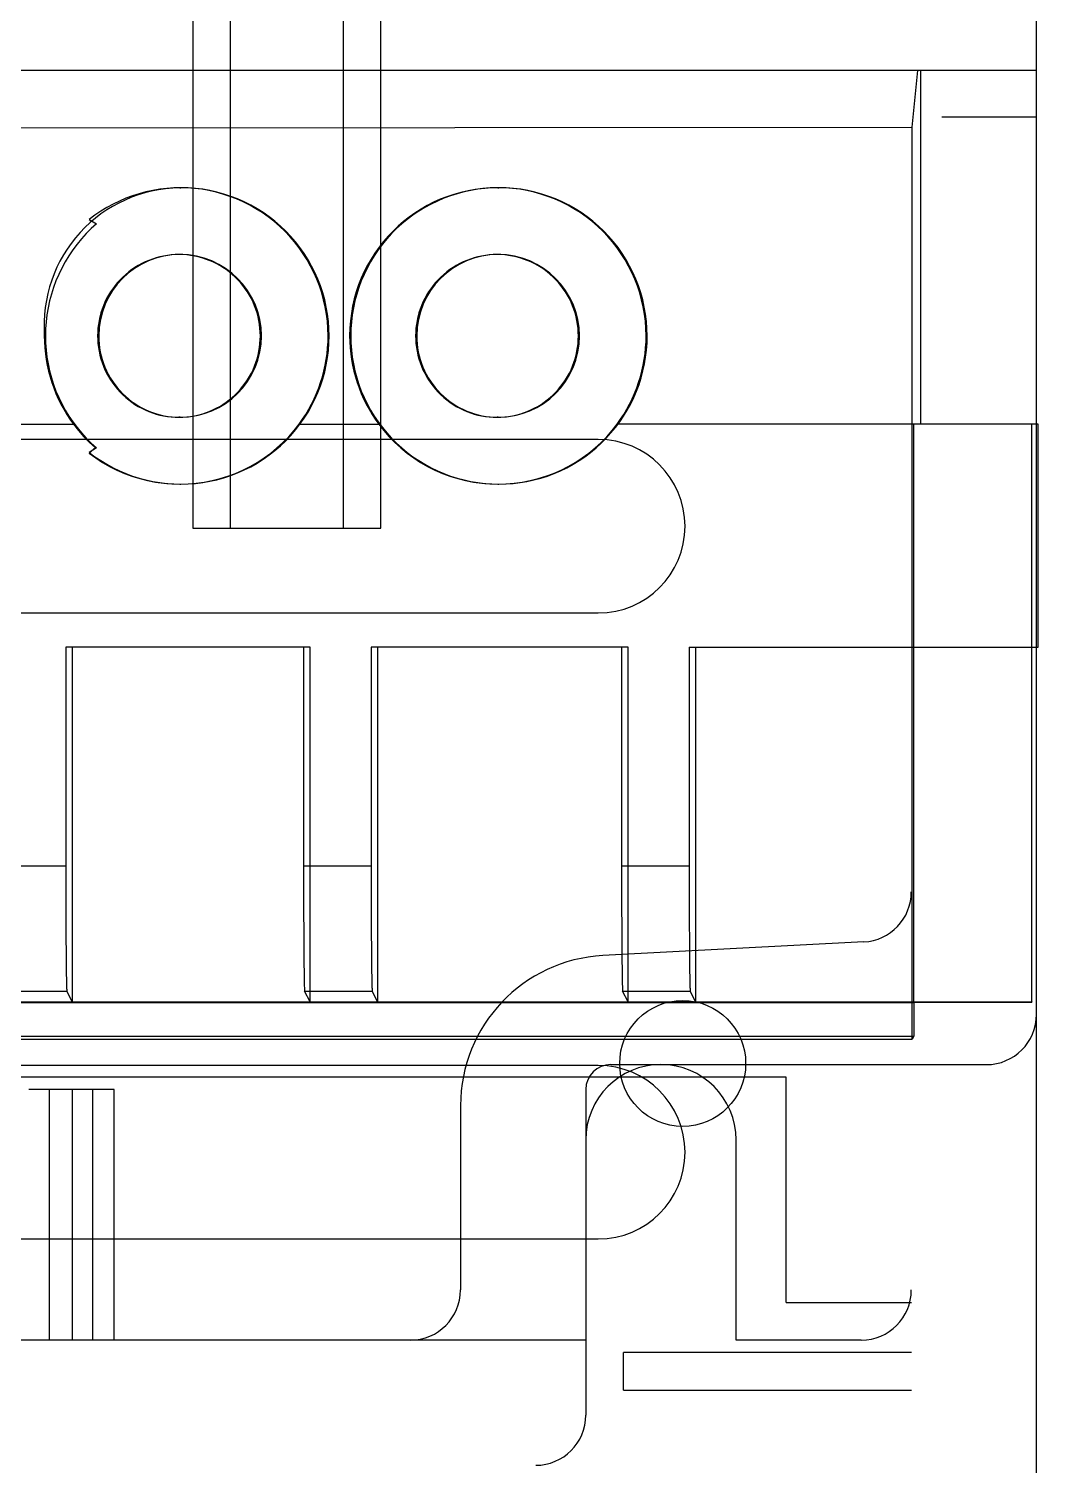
# Model space of a CAD drawing. Extents: x 0 to 171, y 0 to 414.
# Drawn here: x 122 to 162.1, y 51.1 to 108.2 of the extents above; entities that cross this region are included whole.
import ezdxf

# ---------------------------------------------------------------- set-up
doc = ezdxf.new("R2010")
doc.units = 0
doc.layers.add('--8N-THT. FIXING HOLE', color=4, linetype='CONTINUOUS')
doc.layers.add('-15N-THT. THIẾT BỊ ĐÓNG MỞ', color=40, linetype='CONTINUOUS')

# ---------------------------------------------------------------- blocks, each defined once
blk = doc.blocks.new('06 - N - SC VSD ATV630U75~D11N4')
at = {"layer": '--8N-THT. FIXING HOLE'}
blk.add_circle((62.5, -139.865), 2.5, dxfattribs=at)
at = {"layer": '-15N-THT. THIẾT BỊ ĐÓNG MỞ'}
for p, q in [((76.549, -202.049), (76.549, 171.658)), ((43.057, -61.939), (43.057, -118.609)), ((44.549, -118.609), (44.549, -61.939)), ((49.023, -61.939), (49.023, -118.609)), ((50.514, -118.609), (50.514, -61.939)), ((76.549, -100.44), (-76.549, -100.44)), ((71.617, -102.684), (71.841, -100.44)), ((71.942, -100.44), (71.942, -114.481)), ((72.572, -100.44), (72.572, -100.44)), ((76.549, -100.44), (76.549, -100.44)), ((72.789, -102.282), (72.789, -102.282)), ((72.789, -102.282), (76.549, -102.282)), ((76.549, -102.282), (76.549, -102.282)), ((-71.842, -102.795), (71.617, -102.684)), ((71.617, -138.894), (71.617, -102.684)), ((40.392, -105.515), (40.135, -105.625)), ((40.655, -105.417), (40.392, -105.515)), ((40.921, -105.331), (40.655, -105.417)), ((41.192, -105.259), (40.921, -105.331)), ((41.466, -105.199), (41.192, -105.259)), ((41.742, -105.153), (41.466, -105.199)), ((42.02, -105.12), (41.742, -105.153)), ((42.299, -105.1), (42.02, -105.12)), ((42.579, -105.093), (42.299, -105.1)), ((42.538, -105.093), (42.579, -105.093)), ((42.868, -105.1), (42.579, -105.093)), ((43.156, -105.121), (42.868, -105.1)), ((43.443, -105.157), (43.156, -105.121)), ((43.728, -105.206), (43.443, -105.157)), ((44.009, -105.269), (43.728, -105.206)), ((44.288, -105.346), (44.009, -105.269)), ((44.562, -105.437), (44.288, -105.346)), ((44.832, -105.541), (44.562, -105.437)), ((53.018, -105.515), (52.76, -105.625)), ((53.28, -105.417), (53.018, -105.515)), ((53.547, -105.331), (53.28, -105.417)), ((53.818, -105.259), (53.547, -105.331)), ((54.091, -105.199), (53.818, -105.259)), ((54.367, -105.153), (54.091, -105.199)), ((54.646, -105.12), (54.367, -105.153)), ((54.925, -105.1), (54.646, -105.12)), ((55.205, -105.093), (54.925, -105.1)), ((55.163, -105.093), (55.205, -105.093)), ((55.494, -105.1), (55.205, -105.093)), ((55.782, -105.121), (55.494, -105.1)), ((56.069, -105.157), (55.782, -105.121)), ((56.353, -105.206), (56.069, -105.157)), ((56.635, -105.269), (56.353, -105.206)), ((56.913, -105.346), (56.635, -105.269)), ((57.188, -105.437), (56.913, -105.346)), ((57.457, -105.541), (57.188, -105.437)), ((39.398, -106.027), (39.166, -106.184)), ((39.637, -105.882), (39.398, -106.027)), ((39.883, -105.747), (39.637, -105.882)), ((40.135, -105.625), (39.883, -105.747)), ((45.096, -105.658), (44.832, -105.541)), ((45.354, -105.788), (45.096, -105.658)), ((45.605, -105.93), (45.354, -105.788)), ((45.849, -106.085), (45.605, -105.93)), ((46.085, -106.251), (45.849, -106.085)), ((52.023, -106.027), (51.791, -106.184)), ((52.262, -105.882), (52.023, -106.027)), ((52.508, -105.747), (52.262, -105.882)), ((52.76, -105.625), (52.508, -105.747)), ((57.721, -105.658), (57.457, -105.541)), ((57.979, -105.788), (57.721, -105.658)), ((58.231, -105.93), (57.979, -105.788)), ((58.475, -106.085), (58.231, -105.93)), ((58.711, -106.251), (58.475, -106.085)), ((39.166, -106.184), (38.941, -106.352)), ((38.941, -106.352), (39.228, -106.531)), ((39.228, -106.531), (39.021, -106.719)), ((46.313, -106.429), (46.085, -106.251)), ((46.532, -106.618), (46.313, -106.429)), ((46.741, -106.817), (46.532, -106.618)), ((51.351, -106.531), (51.144, -106.719)), ((51.567, -106.352), (51.351, -106.531)), ((51.791, -106.184), (51.567, -106.352)), ((58.939, -106.429), (58.711, -106.251)), ((59.157, -106.618), (58.939, -106.429)), ((59.367, -106.817), (59.157, -106.618)), ((38.635, -107.124), (38.456, -107.34)), ((38.823, -106.917), (38.635, -107.124)), ((39.021, -106.719), (38.823, -106.917)), ((46.94, -107.026), (46.741, -106.817)), ((47.129, -107.245), (46.94, -107.026)), ((50.757, -107.124), (50.579, -107.34)), ((50.946, -106.917), (50.757, -107.124)), ((51.144, -106.719), (50.946, -106.917)), ((59.566, -107.026), (59.367, -106.817)), ((59.754, -107.245), (59.566, -107.026)), ((38.131, -107.797), (37.986, -108.036)), ((38.288, -107.565), (38.131, -107.797)), ((38.456, -107.34), (38.288, -107.565)), ((42.043, -107.78), (41.892, -107.806)), ((42.196, -107.762), (42.043, -107.78)), ((42.349, -107.751), (42.196, -107.762)), ((42.503, -107.748), (42.349, -107.751)), ((42.657, -107.751), (42.503, -107.748)), ((42.546, -107.748), (42.503, -107.748)), ((42.81, -107.762), (42.657, -107.751)), ((42.963, -107.78), (42.81, -107.762)), ((43.115, -107.806), (42.963, -107.78)), ((47.307, -107.473), (47.129, -107.245)), ((47.473, -107.709), (47.307, -107.473)), ((47.627, -107.953), (47.473, -107.709)), ((50.254, -107.797), (50.108, -108.036)), ((50.411, -107.565), (50.254, -107.797)), ((50.579, -107.34), (50.411, -107.565)), ((54.669, -107.78), (54.517, -107.806)), ((54.822, -107.762), (54.669, -107.78)), ((54.975, -107.751), (54.822, -107.762)), ((55.129, -107.748), (54.975, -107.751)), ((55.282, -107.751), (55.129, -107.748)), ((55.172, -107.748), (55.129, -107.748)), ((55.436, -107.762), (55.282, -107.751)), ((55.588, -107.78), (55.436, -107.762)), ((55.74, -107.806), (55.588, -107.78)), ((59.932, -107.473), (59.754, -107.245)), ((60.099, -107.709), (59.932, -107.473)), ((60.253, -107.953), (60.099, -107.709)), ((37.851, -108.282), (37.729, -108.534)), ((37.986, -108.036), (37.851, -108.282)), ((40.629, -108.347), (40.506, -108.439)), ((40.756, -108.261), (40.629, -108.347)), ((40.888, -108.18), (40.756, -108.261)), ((41.023, -108.107), (40.888, -108.18)), ((41.161, -108.04), (41.023, -108.107)), ((41.302, -107.979), (41.161, -108.04)), ((41.446, -107.925), (41.302, -107.979)), ((41.593, -107.878), (41.446, -107.925)), ((41.741, -107.839), (41.593, -107.878)), ((41.892, -107.806), (41.741, -107.839)), ((43.265, -107.839), (43.115, -107.806)), ((43.413, -107.878), (43.265, -107.839)), ((43.56, -107.925), (43.413, -107.878)), ((43.704, -107.979), (43.56, -107.925)), ((43.845, -108.04), (43.704, -107.979)), ((43.984, -108.107), (43.845, -108.04)), ((44.119, -108.18), (43.984, -108.107)), ((44.25, -108.261), (44.119, -108.18)), ((44.377, -108.347), (44.25, -108.261)), ((44.5, -108.439), (44.377, -108.347)), ((47.77, -108.204), (47.627, -107.953)), ((47.9, -108.462), (47.77, -108.204)), ((49.974, -108.282), (49.852, -108.534)), ((50.108, -108.036), (49.974, -108.282)), ((53.255, -108.347), (53.131, -108.439)), ((53.382, -108.261), (53.255, -108.347)), ((53.513, -108.18), (53.382, -108.261)), ((53.648, -108.107), (53.513, -108.18)), ((53.786, -108.04), (53.648, -108.107)), ((53.928, -107.979), (53.786, -108.04)), ((54.072, -107.925), (53.928, -107.979)), ((54.218, -107.878), (54.072, -107.925)), ((54.367, -107.839), (54.218, -107.878)), ((54.517, -107.806), (54.367, -107.839)), ((55.89, -107.839), (55.74, -107.806)), ((56.039, -107.878), (55.89, -107.839)), ((56.185, -107.925), (56.039, -107.878)), ((56.33, -107.979), (56.185, -107.925)), ((56.471, -108.04), (56.33, -107.979)), ((56.609, -108.107), (56.471, -108.04)), ((56.744, -108.18), (56.609, -108.107)), ((56.875, -108.261), (56.744, -108.18)), ((57.003, -108.347), (56.875, -108.261)), ((57.126, -108.439), (57.003, -108.347)), ((60.395, -108.204), (60.253, -107.953)), ((60.525, -108.462), (60.395, -108.204)), ((37.619, -108.791), (37.521, -109.054)), ((37.729, -108.534), (37.619, -108.791)), ((40.061, -108.863), (39.963, -108.981)), ((40.165, -108.749), (40.061, -108.863)), ((40.273, -108.64), (40.165, -108.749)), ((40.387, -108.537), (40.273, -108.64)), ((40.506, -108.439), (40.387, -108.537)), ((44.619, -108.537), (44.5, -108.439)), ((44.733, -108.64), (44.619, -108.537)), ((44.841, -108.749), (44.733, -108.64)), ((44.945, -108.863), (44.841, -108.749)), ((45.043, -108.981), (44.945, -108.863)), ((48.017, -108.726), (47.9, -108.462)), ((48.121, -108.996), (48.017, -108.726)), ((49.741, -108.791), (49.643, -109.054)), ((49.852, -108.534), (49.741, -108.791)), ((52.687, -108.863), (52.589, -108.981)), ((52.79, -108.749), (52.687, -108.863)), ((52.899, -108.64), (52.79, -108.749)), ((53.013, -108.537), (52.899, -108.64)), ((53.131, -108.439), (53.013, -108.537)), ((57.245, -108.537), (57.126, -108.439)), ((57.358, -108.64), (57.245, -108.537)), ((57.467, -108.749), (57.358, -108.64)), ((57.57, -108.863), (57.467, -108.749)), ((57.668, -108.981), (57.57, -108.863)), ((60.642, -108.726), (60.525, -108.462)), ((60.746, -108.996), (60.642, -108.726)), ((37.436, -109.321), (37.363, -109.591)), ((37.521, -109.054), (37.436, -109.321)), ((39.631, -109.498), (39.564, -109.637)), ((39.705, -109.363), (39.631, -109.498)), ((39.785, -109.232), (39.705, -109.363)), ((39.871, -109.105), (39.785, -109.232)), ((39.963, -108.981), (39.871, -109.105)), ((45.135, -109.105), (45.043, -108.981)), ((45.221, -109.232), (45.135, -109.105)), ((45.301, -109.363), (45.221, -109.232)), ((45.375, -109.498), (45.301, -109.363)), ((45.442, -109.637), (45.375, -109.498)), ((48.211, -109.27), (48.121, -108.996)), ((48.288, -109.549), (48.211, -109.27)), ((49.558, -109.321), (49.486, -109.591)), ((49.643, -109.054), (49.558, -109.321)), ((52.257, -109.498), (52.19, -109.637)), ((52.331, -109.363), (52.257, -109.498)), ((52.411, -109.232), (52.331, -109.363)), ((52.497, -109.105), (52.411, -109.232)), ((52.589, -108.981), (52.497, -109.105)), ((57.761, -109.105), (57.668, -108.981)), ((57.847, -109.232), (57.761, -109.105)), ((57.927, -109.363), (57.847, -109.232)), ((58, -109.498), (57.927, -109.363)), ((58.068, -109.637), (58, -109.498)), ((60.837, -109.27), (60.746, -108.996)), ((60.914, -109.549), (60.837, -109.27)), ((37.304, -109.865), (37.257, -110.141)), ((37.363, -109.591), (37.304, -109.865)), ((39.403, -110.068), (39.363, -110.217)), ((39.45, -109.922), (39.403, -110.068)), ((39.504, -109.778), (39.45, -109.922)), ((39.564, -109.637), (39.504, -109.778)), ((45.503, -109.778), (45.442, -109.637)), ((45.556, -109.922), (45.503, -109.778)), ((45.603, -110.068), (45.556, -109.922)), ((45.643, -110.217), (45.603, -110.068)), ((48.352, -109.831), (48.288, -109.549)), ((48.401, -110.115), (48.352, -109.831)), ((49.426, -109.865), (49.38, -110.141)), ((49.486, -109.591), (49.426, -109.865)), ((52.029, -110.068), (51.989, -110.217)), ((52.075, -109.922), (52.029, -110.068)), ((52.129, -109.778), (52.075, -109.922)), ((52.19, -109.637), (52.129, -109.778)), ((58.128, -109.778), (58.068, -109.637)), ((58.182, -109.922), (58.128, -109.778)), ((58.229, -110.068), (58.182, -109.922)), ((58.269, -110.217), (58.229, -110.068)), ((60.977, -109.831), (60.914, -109.549)), ((61.027, -110.115), (60.977, -109.831)), ((37.224, -110.419), (37.204, -110.699)), ((37.257, -110.141), (37.224, -110.419)), ((39.305, -110.519), (39.287, -110.672)), ((39.33, -110.367), (39.305, -110.519)), ((39.363, -110.217), (39.33, -110.367)), ((45.676, -110.367), (45.643, -110.217)), ((45.701, -110.519), (45.676, -110.367)), ((45.719, -110.672), (45.701, -110.519)), ((48.436, -110.402), (48.401, -110.115)), ((48.458, -110.69), (48.436, -110.402)), ((49.346, -110.419), (49.326, -110.699)), ((49.38, -110.141), (49.346, -110.419)), ((51.931, -110.519), (51.912, -110.672)), ((51.956, -110.367), (51.931, -110.519)), ((51.989, -110.217), (51.956, -110.367)), ((58.301, -110.367), (58.269, -110.217)), ((58.327, -110.519), (58.301, -110.367)), ((58.345, -110.672), (58.327, -110.519)), ((61.062, -110.402), (61.027, -110.115)), ((61.083, -110.69), (61.062, -110.402)), ((37.156, -110.979), (37.197, -110.979)), ((37.204, -110.699), (37.197, -110.979)), ((37.197, -110.979), (37.204, -111.259)), ((39.276, -110.825), (39.272, -110.979)), ((39.315, -110.979), (39.272, -110.979)), ((39.272, -110.979), (39.276, -111.133)), ((39.287, -110.672), (39.276, -110.825)), ((39.276, -111.133), (39.287, -111.286)), ((45.73, -110.825), (45.719, -110.672)), ((45.719, -111.286), (45.73, -111.133)), ((45.734, -110.979), (45.73, -110.825)), ((45.73, -111.133), (45.734, -110.979)), ((45.777, -110.979), (45.734, -110.979)), ((48.423, -110.979), (48.465, -110.979)), ((48.465, -110.979), (48.458, -110.69)), ((48.458, -111.268), (48.465, -110.979)), ((49.278, -110.979), (49.32, -110.979)), ((49.326, -110.699), (49.32, -110.979)), ((49.32, -110.979), (49.326, -111.259)), ((51.901, -110.825), (51.898, -110.979)), ((51.941, -110.979), (51.898, -110.979)), ((51.898, -110.979), (51.901, -111.133)), ((51.912, -110.672), (51.901, -110.825)), ((51.901, -111.133), (51.912, -111.286)), ((58.356, -110.825), (58.345, -110.672)), ((58.345, -111.286), (58.356, -111.133)), ((58.36, -110.979), (58.356, -110.825)), ((58.356, -111.133), (58.36, -110.979)), ((58.403, -110.979), (58.36, -110.979)), ((61.049, -110.979), (61.09, -110.979)), ((61.09, -110.979), (61.083, -110.69)), ((61.084, -111.259), (61.09, -110.979)), ((37.204, -111.259), (37.224, -111.538)), ((37.224, -111.538), (37.257, -111.816)), ((39.287, -111.286), (39.305, -111.439)), ((39.305, -111.439), (39.33, -111.59)), ((39.33, -111.59), (39.363, -111.741)), ((39.363, -111.741), (39.403, -111.889)), ((45.603, -111.889), (45.643, -111.741)), ((45.643, -111.741), (45.676, -111.59)), ((45.676, -111.59), (45.701, -111.439)), ((45.701, -111.439), (45.719, -111.286)), ((48.401, -111.842), (48.436, -111.556)), ((48.436, -111.556), (48.458, -111.268)), ((49.326, -111.259), (49.346, -111.538)), ((49.346, -111.538), (49.38, -111.816)), ((51.912, -111.286), (51.931, -111.439)), ((51.931, -111.439), (51.956, -111.59)), ((51.956, -111.59), (51.989, -111.741)), ((51.989, -111.741), (52.029, -111.889)), ((58.229, -111.889), (58.269, -111.741)), ((58.269, -111.741), (58.301, -111.59)), ((58.301, -111.59), (58.327, -111.439)), ((58.327, -111.439), (58.345, -111.286)), ((61.03, -111.816), (61.064, -111.538)), ((61.064, -111.538), (61.084, -111.259)), ((37.257, -111.816), (37.304, -112.093)), ((37.304, -112.093), (37.363, -112.366)), ((39.403, -111.889), (39.45, -112.036)), ((39.45, -112.036), (39.504, -112.18)), ((39.504, -112.18), (39.564, -112.321)), ((39.564, -112.321), (39.631, -112.459)), ((45.375, -112.459), (45.442, -112.321)), ((45.442, -112.321), (45.503, -112.18)), ((45.503, -112.18), (45.556, -112.036)), ((45.556, -112.036), (45.603, -111.889)), ((48.288, -112.409), (48.352, -112.127)), ((48.352, -112.127), (48.401, -111.842)), ((49.38, -111.816), (49.426, -112.093)), ((49.426, -112.093), (49.486, -112.366)), ((52.029, -111.889), (52.075, -112.036)), ((52.075, -112.036), (52.129, -112.18)), ((52.129, -112.18), (52.19, -112.321)), ((52.19, -112.321), (52.257, -112.459)), ((58, -112.459), (58.068, -112.321)), ((58.068, -112.321), (58.128, -112.18)), ((58.128, -112.18), (58.182, -112.036)), ((58.182, -112.036), (58.229, -111.889)), ((60.924, -112.366), (60.984, -112.093)), ((60.984, -112.093), (61.03, -111.816)), ((37.363, -112.366), (37.436, -112.637)), ((37.436, -112.637), (37.521, -112.904)), ((37.521, -112.904), (37.619, -113.166)), ((39.631, -112.459), (39.705, -112.594)), ((39.705, -112.594), (39.785, -112.726)), ((39.785, -112.726), (39.871, -112.853)), ((39.871, -112.853), (39.963, -112.976)), ((45.043, -112.976), (45.135, -112.853)), ((45.135, -112.853), (45.221, -112.726)), ((45.221, -112.726), (45.301, -112.594)), ((45.301, -112.594), (45.375, -112.459)), ((48.121, -112.962), (48.211, -112.687)), ((48.211, -112.687), (48.288, -112.409)), ((49.486, -112.366), (49.558, -112.637)), ((49.558, -112.637), (49.643, -112.904)), ((49.643, -112.904), (49.741, -113.166)), ((52.257, -112.459), (52.331, -112.594)), ((52.331, -112.594), (52.411, -112.726)), ((52.411, -112.726), (52.497, -112.853)), ((52.497, -112.853), (52.589, -112.976)), ((57.668, -112.976), (57.761, -112.853)), ((57.761, -112.853), (57.847, -112.726)), ((57.847, -112.726), (57.927, -112.594)), ((57.927, -112.594), (58, -112.459)), ((60.669, -113.166), (60.767, -112.904)), ((60.767, -112.904), (60.852, -112.637)), ((60.852, -112.637), (60.924, -112.366)), ((37.619, -113.166), (37.729, -113.424)), ((37.729, -113.424), (37.851, -113.676)), ((39.963, -112.976), (40.061, -113.095)), ((40.061, -113.095), (40.165, -113.209)), ((40.165, -113.209), (40.273, -113.317)), ((40.273, -113.317), (40.387, -113.421)), ((40.387, -113.421), (40.506, -113.519)), ((44.5, -113.519), (44.619, -113.421)), ((44.619, -113.421), (44.733, -113.317)), ((44.733, -113.317), (44.841, -113.209)), ((44.841, -113.209), (44.945, -113.095)), ((44.945, -113.095), (45.043, -112.976)), ((47.77, -113.753), (47.9, -113.495)), ((47.9, -113.495), (48.017, -113.231)), ((48.017, -113.231), (48.121, -112.962)), ((49.741, -113.166), (49.852, -113.424)), ((49.852, -113.424), (49.974, -113.676)), ((52.589, -112.976), (52.687, -113.095)), ((52.687, -113.095), (52.79, -113.209)), ((52.79, -113.209), (52.899, -113.317)), ((52.899, -113.317), (53.013, -113.421)), ((53.013, -113.421), (53.131, -113.519)), ((57.126, -113.519), (57.245, -113.421)), ((57.245, -113.421), (57.358, -113.317)), ((57.358, -113.317), (57.467, -113.209)), ((57.467, -113.209), (57.57, -113.095)), ((57.57, -113.095), (57.668, -112.976)), ((60.436, -113.676), (60.559, -113.424)), ((60.559, -113.424), (60.669, -113.166)), ((37.851, -113.676), (37.986, -113.922)), ((37.986, -113.922), (38.131, -114.161)), ((40.506, -113.519), (40.629, -113.611)), ((40.629, -113.611), (40.756, -113.697)), ((40.756, -113.697), (40.888, -113.777)), ((40.888, -113.777), (41.023, -113.851)), ((41.023, -113.851), (41.161, -113.918)), ((41.161, -113.918), (41.302, -113.979)), ((41.302, -113.979), (41.446, -114.032)), ((41.446, -114.032), (41.593, -114.079)), ((43.413, -114.079), (43.56, -114.032)), ((43.56, -114.032), (43.704, -113.979)), ((43.704, -113.979), (43.845, -113.918)), ((43.845, -113.918), (43.984, -113.851)), ((43.984, -113.851), (44.119, -113.777)), ((44.119, -113.777), (44.25, -113.697)), ((44.25, -113.697), (44.377, -113.611)), ((44.377, -113.611), (44.5, -113.519)), ((47.473, -114.249), (47.627, -114.005)), ((47.627, -114.005), (47.77, -113.753)), ((49.974, -113.676), (50.108, -113.922)), ((50.108, -113.922), (50.254, -114.161)), ((53.131, -113.519), (53.255, -113.611)), ((53.255, -113.611), (53.382, -113.697)), ((53.382, -113.697), (53.513, -113.777)), ((53.513, -113.777), (53.648, -113.851)), ((53.648, -113.851), (53.786, -113.918)), ((53.786, -113.918), (53.928, -113.979)), ((53.928, -113.979), (54.072, -114.032)), ((54.072, -114.032), (54.218, -114.079)), ((56.039, -114.079), (56.185, -114.032)), ((56.185, -114.032), (56.33, -113.979)), ((56.33, -113.979), (56.471, -113.918)), ((56.471, -113.918), (56.609, -113.851)), ((56.609, -113.851), (56.744, -113.777)), ((56.744, -113.777), (56.875, -113.697)), ((56.875, -113.697), (57.003, -113.611)), ((57.003, -113.611), (57.126, -113.519)), ((60.156, -114.161), (60.302, -113.922)), ((60.302, -113.922), (60.436, -113.676)), ((35.148, -114.481), (38.314, -114.481)), ((38.131, -114.161), (38.288, -114.393)), ((38.288, -114.393), (38.456, -114.617)), ((38.314, -114.481), (38.513, -114.736)), ((38.456, -114.617), (38.635, -114.833)), ((41.593, -114.079), (41.741, -114.119)), ((41.741, -114.119), (41.892, -114.152)), ((41.892, -114.152), (42.043, -114.177)), ((42.043, -114.177), (42.196, -114.195)), ((42.196, -114.195), (42.349, -114.206)), ((42.349, -114.206), (42.503, -114.21)), ((42.503, -114.21), (42.657, -114.206)), ((42.546, -114.21), (42.503, -114.21)), ((42.657, -114.206), (42.81, -114.195)), ((42.81, -114.195), (42.963, -114.177)), ((42.963, -114.177), (43.115, -114.152)), ((43.115, -114.152), (43.265, -114.119)), ((43.265, -114.119), (43.413, -114.079)), ((47.071, -114.736), (47.27, -114.481)), ((47.129, -114.713), (47.307, -114.485)), ((47.27, -114.481), (47.268, -114.481)), ((47.27, -114.481), (50.436, -114.481)), ((47.307, -114.485), (47.473, -114.249)), ((50.254, -114.161), (50.411, -114.393)), ((50.411, -114.393), (50.579, -114.617)), ((50.436, -114.481), (50.635, -114.736)), ((50.579, -114.617), (50.757, -114.833)), ((54.218, -114.079), (54.367, -114.119)), ((54.367, -114.119), (54.517, -114.152)), ((54.517, -114.152), (54.669, -114.177)), ((54.669, -114.177), (54.822, -114.195)), ((54.822, -114.195), (54.975, -114.206)), ((54.975, -114.206), (55.129, -114.21)), ((55.129, -114.21), (55.282, -114.206)), ((55.172, -114.21), (55.129, -114.21)), ((55.282, -114.206), (55.436, -114.195)), ((55.436, -114.195), (55.588, -114.177)), ((55.588, -114.177), (55.74, -114.152)), ((55.74, -114.152), (55.89, -114.119)), ((55.89, -114.119), (56.039, -114.079)), ((59.653, -114.833), (59.831, -114.617)), ((59.696, -114.736), (59.896, -114.481)), ((59.831, -114.617), (59.999, -114.393)), ((76.617, -114.481), (59.893, -114.481)), ((59.999, -114.393), (60.156, -114.161)), ((71.682, -137.422), (71.682, -114.481)), ((76.355, -137.425), (76.355, -114.481)), ((76.617, -123.333), (76.617, -114.481)), ((59.15, -115.091), (-59.15, -115.091)), ((38.513, -114.736), (38.726, -114.979)), ((38.635, -114.833), (38.823, -115.04)), ((38.726, -114.979), (38.952, -115.21)), ((38.823, -115.04), (39.021, -115.239)), ((38.952, -115.21), (39.19, -115.428)), ((46.393, -115.428), (46.632, -115.21)), ((46.532, -115.34), (46.741, -115.141)), ((46.632, -115.21), (46.858, -114.979)), ((46.741, -115.141), (46.94, -114.931)), ((46.858, -114.979), (47.071, -114.736)), ((46.94, -114.931), (47.129, -114.713)), ((50.635, -114.736), (50.848, -114.979)), ((50.757, -114.833), (50.946, -115.04)), ((50.848, -114.979), (51.074, -115.21)), ((50.946, -115.04), (51.144, -115.239)), ((51.074, -115.21), (51.313, -115.428)), ((59.019, -115.428), (59.257, -115.21)), ((59.15, -115.091), (59.15, -115.091)), ((59.257, -115.21), (59.483, -114.979)), ((59.266, -115.239), (59.464, -115.04)), ((59.464, -115.04), (59.653, -114.833)), ((59.483, -114.979), (59.696, -114.736)), ((39.19, -115.428), (38.937, -115.633)), ((38.937, -115.633), (39.198, -115.824)), ((39.228, -115.427), (38.941, -115.605)), ((38.941, -115.605), (39.166, -115.773)), ((39.021, -115.239), (39.228, -115.427)), ((39.166, -115.773), (39.398, -115.93)), ((45.849, -115.873), (46.085, -115.706)), ((45.883, -115.824), (46.143, -115.633)), ((46.085, -115.706), (46.313, -115.529)), ((46.143, -115.633), (46.393, -115.428)), ((46.313, -115.529), (46.532, -115.34)), ((51.144, -115.239), (51.351, -115.427)), ((51.313, -115.428), (51.563, -115.633)), ((51.351, -115.427), (51.567, -115.605)), ((51.563, -115.633), (51.823, -115.824)), ((51.567, -115.605), (51.791, -115.773)), ((51.791, -115.773), (52.023, -115.93)), ((58.387, -115.93), (58.619, -115.773)), ((58.508, -115.824), (58.769, -115.633)), ((58.619, -115.773), (58.843, -115.605)), ((58.769, -115.633), (59.019, -115.428)), ((58.843, -115.605), (59.059, -115.427)), ((59.059, -115.427), (59.266, -115.239)), ((39.198, -115.824), (39.469, -116)), ((39.398, -115.93), (39.637, -116.076)), ((39.469, -116), (39.749, -116.161)), ((39.637, -116.076), (39.883, -116.21)), ((39.749, -116.161), (40.037, -116.306)), ((39.883, -116.21), (40.135, -116.333)), ((40.037, -116.306), (40.334, -116.435)), ((40.135, -116.333), (40.392, -116.443)), ((44.747, -116.436), (45.043, -116.306)), ((44.832, -116.417), (45.096, -116.299)), ((45.043, -116.306), (45.332, -116.161)), ((45.096, -116.299), (45.354, -116.17)), ((45.332, -116.161), (45.612, -116)), ((45.354, -116.17), (45.605, -116.027)), ((45.605, -116.027), (45.849, -115.873)), ((45.612, -116), (45.883, -115.824)), ((51.823, -115.824), (52.094, -116)), ((52.023, -115.93), (52.262, -116.076)), ((52.094, -116), (52.374, -116.161)), ((52.262, -116.076), (52.508, -116.21)), ((52.374, -116.161), (52.663, -116.306)), ((52.508, -116.21), (52.76, -116.333)), ((52.663, -116.306), (52.959, -116.435)), ((52.76, -116.333), (53.018, -116.443)), ((57.373, -116.436), (57.669, -116.306)), ((57.392, -116.443), (57.65, -116.333)), ((57.65, -116.333), (57.902, -116.21)), ((57.669, -116.306), (57.957, -116.161)), ((57.902, -116.21), (58.148, -116.076)), ((57.957, -116.161), (58.237, -116)), ((58.148, -116.076), (58.387, -115.93)), ((58.237, -116), (58.508, -115.824)), ((40.334, -116.435), (40.636, -116.548)), ((40.392, -116.443), (40.655, -116.541)), ((40.636, -116.548), (40.945, -116.644)), ((40.655, -116.541), (40.921, -116.626)), ((40.921, -116.626), (41.192, -116.699)), ((40.945, -116.644), (41.258, -116.723)), ((41.192, -116.699), (41.466, -116.758)), ((41.258, -116.723), (41.575, -116.785)), ((41.466, -116.758), (41.742, -116.805)), ((41.575, -116.785), (41.895, -116.829)), ((41.742, -116.805), (42.02, -116.838)), ((41.895, -116.829), (42.217, -116.855)), ((42.02, -116.838), (42.299, -116.858)), ((42.217, -116.855), (42.54, -116.865)), ((42.299, -116.858), (42.579, -116.865)), ((42.54, -116.865), (42.863, -116.855)), ((42.54, -116.864), (42.545, -116.865)), ((42.545, -116.865), (42.579, -116.865)), ((42.579, -116.865), (42.868, -116.858)), ((42.863, -116.855), (43.185, -116.829)), ((42.868, -116.858), (43.156, -116.836)), ((43.156, -116.836), (43.443, -116.801)), ((43.185, -116.829), (43.505, -116.785)), ((43.443, -116.801), (43.728, -116.752)), ((43.505, -116.785), (43.822, -116.723)), ((43.728, -116.752), (44.009, -116.688)), ((43.822, -116.723), (44.136, -116.644)), ((44.009, -116.688), (44.288, -116.611)), ((44.136, -116.644), (44.444, -116.548)), ((44.288, -116.611), (44.562, -116.521)), ((44.444, -116.548), (44.747, -116.436)), ((44.562, -116.521), (44.832, -116.417)), ((52.959, -116.435), (53.262, -116.548)), ((53.018, -116.443), (53.28, -116.541)), ((53.262, -116.548), (53.57, -116.644)), ((53.28, -116.541), (53.547, -116.626)), ((53.547, -116.626), (53.818, -116.699)), ((53.57, -116.644), (53.884, -116.723)), ((53.818, -116.699), (54.091, -116.758)), ((53.884, -116.723), (54.201, -116.785)), ((54.091, -116.758), (54.367, -116.805)), ((54.201, -116.785), (54.521, -116.829)), ((54.367, -116.805), (54.646, -116.838)), ((54.521, -116.829), (54.843, -116.855)), ((54.646, -116.838), (54.925, -116.858)), ((54.843, -116.855), (55.166, -116.865)), ((54.925, -116.858), (55.205, -116.865)), ((55.166, -116.865), (55.489, -116.855)), ((55.166, -116.864), (55.171, -116.865)), ((55.171, -116.865), (55.205, -116.865)), ((55.205, -116.865), (55.485, -116.858)), ((55.485, -116.858), (55.764, -116.838)), ((55.489, -116.855), (55.811, -116.829)), ((55.764, -116.838), (56.043, -116.805)), ((55.811, -116.829), (56.131, -116.785)), ((56.043, -116.805), (56.319, -116.758)), ((56.131, -116.785), (56.448, -116.723)), ((56.319, -116.758), (56.593, -116.699)), ((56.448, -116.723), (56.761, -116.644)), ((56.593, -116.699), (56.863, -116.626)), ((56.761, -116.644), (57.07, -116.548)), ((56.863, -116.626), (57.13, -116.541)), ((57.07, -116.548), (57.373, -116.436)), ((57.13, -116.541), (57.392, -116.443)), ((43.057, -118.609), (43.057, -118.609)), ((43.057, -118.609), (50.514, -118.609)), ((50.514, -118.609), (50.514, -118.609)), ((-59.15, -121.979), (59.15, -121.979)), ((59.15, -121.979), (59.15, -121.979)), ((60.656, -121.632), (60.656, -121.632)), ((38.008, -123.333), (38.008, -132.018)), ((47.708, -123.333), (38.008, -123.333)), ((38.27, -137.425), (38.27, -123.333)), ((47.448, -123.333), (47.448, -132.018)), ((47.708, -137.422), (47.708, -123.333)), ((50.131, -123.333), (50.131, -132.018)), ((60.334, -123.333), (50.131, -123.333)), ((50.393, -137.425), (50.393, -123.333)), ((60.074, -123.333), (60.074, -132.018)), ((60.334, -137.422), (60.334, -123.333)), ((62.757, -123.333), (62.757, -132.018)), ((62.757, -123.333), (76.617, -123.333)), ((63.019, -137.425), (63.019, -123.333)), ((76.357, -137.421), (76.357, -123.333)), ((35.325, -132.018), (38.008, -132.018)), ((38.008, -132.018), (38.008, -132.238)), ((38.008, -132.238), (38.008, -132.458)), ((47.448, -132.018), (50.131, -132.018)), ((47.448, -132.018), (47.448, -132.238)), ((47.448, -132.238), (47.448, -132.458)), ((50.131, -132.018), (50.131, -132.238)), ((50.131, -132.238), (50.131, -132.458)), ((60.074, -132.018), (62.757, -132.018)), ((60.074, -132.018), (60.074, -132.238)), ((60.074, -132.238), (60.074, -132.458)), ((62.757, -132.018), (62.757, -132.238)), ((62.757, -132.238), (62.757, -132.458)), ((38.008, -132.458), (38.008, -132.678)), ((38.008, -132.678), (38.008, -132.896)), ((47.448, -132.458), (47.448, -132.678)), ((47.448, -132.678), (47.448, -132.896)), ((50.131, -132.458), (50.131, -132.678)), ((50.131, -132.678), (50.131, -132.896)), ((60.074, -132.458), (60.074, -132.678)), ((60.074, -132.678), (60.075, -132.896)), ((62.757, -132.458), (62.757, -132.678)), ((62.757, -132.678), (62.757, -132.896)), ((38.008, -132.896), (38.009, -133.112)), ((38.009, -133.112), (38.009, -133.326)), ((38.009, -133.326), (38.01, -133.537)), ((47.448, -132.896), (47.449, -133.112)), ((47.449, -133.112), (47.449, -133.326)), ((47.449, -133.326), (47.45, -133.537)), ((50.131, -132.896), (50.132, -133.112)), ((50.132, -133.112), (50.132, -133.326)), ((50.132, -133.326), (50.133, -133.537)), ((60.075, -132.896), (60.075, -133.112)), ((60.075, -133.112), (60.075, -133.326)), ((60.075, -133.326), (60.076, -133.537)), ((62.757, -132.896), (62.758, -133.112)), ((62.758, -133.112), (62.758, -133.326)), ((62.758, -133.326), (62.759, -133.537)), ((71.578, -133.053), (71.578, -133.053)), ((38.01, -133.537), (38.01, -133.746)), ((38.01, -133.746), (38.011, -133.951)), ((38.011, -133.951), (38.012, -134.152)), ((47.45, -133.537), (47.45, -133.746)), ((47.45, -133.746), (47.451, -133.951)), ((47.451, -133.951), (47.452, -134.152)), ((50.133, -133.537), (50.133, -133.746)), ((50.133, -133.746), (50.134, -133.951)), ((50.134, -133.951), (50.135, -134.152)), ((60.076, -133.537), (60.077, -133.746)), ((60.077, -133.746), (60.077, -133.951)), ((60.077, -133.951), (60.078, -134.152)), ((62.759, -133.537), (62.759, -133.746)), ((62.759, -133.746), (62.76, -133.951)), ((62.76, -133.951), (62.761, -134.152)), ((38.012, -134.152), (38.013, -134.349)), ((38.013, -134.349), (38.014, -134.542)), ((38.014, -134.542), (38.015, -134.729)), ((47.452, -134.152), (47.453, -134.349)), ((47.453, -134.349), (47.454, -134.542)), ((47.454, -134.542), (47.455, -134.729)), ((50.135, -134.152), (50.136, -134.349)), ((50.136, -134.349), (50.137, -134.542)), ((50.137, -134.542), (50.138, -134.729)), ((60.078, -134.152), (60.079, -134.349)), ((60.079, -134.349), (60.08, -134.542)), ((60.08, -134.542), (60.081, -134.729)), ((62.761, -134.152), (62.762, -134.349)), ((62.762, -134.349), (62.763, -134.542)), ((62.763, -134.542), (62.764, -134.729)), ((38.015, -134.729), (38.016, -134.912)), ((38.016, -134.912), (38.017, -135.088)), ((38.017, -135.088), (38.018, -135.258)), ((47.455, -134.729), (47.456, -134.911)), ((47.456, -134.911), (47.457, -135.088)), ((47.457, -135.088), (47.458, -135.258)), ((50.138, -134.729), (50.139, -134.912)), ((50.139, -134.912), (50.14, -135.088)), ((50.14, -135.088), (50.141, -135.258)), ((69.693, -135.038), (59.335, -135.581)), ((60.081, -134.729), (60.082, -134.911)), ((60.082, -134.911), (60.083, -135.088)), ((60.083, -135.088), (60.084, -135.258)), ((62.764, -134.729), (62.765, -134.912)), ((62.765, -134.912), (62.766, -135.088)), ((62.766, -135.088), (62.767, -135.258)), ((69.693, -135.038), (69.693, -135.038)), ((38.018, -135.258), (38.019, -135.423)), ((38.019, -135.423), (38.021, -135.58)), ((38.021, -135.58), (38.022, -135.73)), ((38.022, -135.73), (38.024, -135.873)), ((47.458, -135.258), (47.46, -135.422)), ((47.46, -135.422), (47.461, -135.58)), ((47.461, -135.58), (47.462, -135.73)), ((47.462, -135.73), (47.464, -135.873)), ((50.141, -135.258), (50.142, -135.423)), ((50.142, -135.423), (50.144, -135.58)), ((50.144, -135.58), (50.145, -135.73)), ((50.145, -135.73), (50.147, -135.873)), ((59.335, -135.581), (59.335, -135.581)), ((60.084, -135.258), (60.086, -135.422)), ((60.086, -135.422), (60.087, -135.58)), ((60.087, -135.58), (60.088, -135.73)), ((60.088, -135.73), (60.09, -135.873)), ((62.767, -135.258), (62.768, -135.423)), ((62.768, -135.423), (62.77, -135.58)), ((62.77, -135.58), (62.771, -135.73)), ((62.771, -135.73), (62.773, -135.873)), ((38.024, -135.873), (38.025, -136.009)), ((38.025, -136.009), (38.027, -136.136)), ((38.027, -136.136), (38.028, -136.256)), ((38.028, -136.256), (38.03, -136.367)), ((47.464, -135.873), (47.465, -136.009)), ((47.465, -136.009), (47.467, -136.136)), ((47.467, -136.136), (47.468, -136.256)), ((47.468, -136.256), (47.47, -136.367)), ((50.147, -135.873), (50.148, -136.009)), ((50.148, -136.009), (50.15, -136.136)), ((50.15, -136.136), (50.151, -136.256)), ((50.151, -136.256), (50.153, -136.367)), ((60.09, -135.873), (60.091, -136.009)), ((60.091, -136.009), (60.093, -136.136)), ((60.093, -136.136), (60.095, -136.256)), ((60.095, -136.256), (60.096, -136.367)), ((62.773, -135.873), (62.774, -136.009)), ((62.774, -136.009), (62.776, -136.136)), ((62.776, -136.136), (62.777, -136.256)), ((62.777, -136.256), (62.779, -136.367)), ((38.03, -136.367), (38.032, -136.469)), ((38.032, -136.469), (38.033, -136.563)), ((38.033, -136.563), (38.035, -136.648)), ((38.035, -136.648), (38.037, -136.724)), ((38.037, -136.724), (38.039, -136.79)), ((38.039, -136.79), (38.041, -136.847)), ((38.041, -136.847), (38.043, -136.895)), ((47.47, -136.367), (47.472, -136.469)), ((47.472, -136.469), (47.474, -136.563)), ((47.474, -136.563), (47.475, -136.648)), ((47.475, -136.648), (47.477, -136.724)), ((47.477, -136.724), (47.479, -136.79)), ((47.479, -136.79), (47.481, -136.847)), ((47.481, -136.847), (47.483, -136.895)), ((50.153, -136.367), (50.155, -136.469)), ((50.155, -136.469), (50.156, -136.563)), ((50.156, -136.563), (50.158, -136.648)), ((50.158, -136.648), (50.16, -136.724)), ((50.16, -136.724), (50.162, -136.79)), ((50.162, -136.79), (50.164, -136.847)), ((50.164, -136.847), (50.166, -136.895)), ((60.096, -136.367), (60.098, -136.469)), ((60.098, -136.469), (60.1, -136.563)), ((60.1, -136.563), (60.101, -136.648)), ((60.101, -136.648), (60.103, -136.724)), ((60.103, -136.724), (60.105, -136.79)), ((60.105, -136.79), (60.107, -136.847)), ((60.107, -136.847), (60.109, -136.895)), ((62.779, -136.367), (62.781, -136.469)), ((62.781, -136.469), (62.782, -136.563)), ((62.782, -136.563), (62.784, -136.648)), ((62.784, -136.648), (62.786, -136.724)), ((62.786, -136.724), (62.788, -136.79)), ((62.788, -136.79), (62.79, -136.847)), ((62.79, -136.847), (62.792, -136.895)), ((-71.776, -137.442), (71.672, -137.442)), ((-52.635, -137.422), (71.682, -137.422)), ((-52.635, -137.425), (76.355, -137.425)), ((35.367, -136.988), (38.05, -136.988)), ((38.043, -136.895), (38.044, -136.932)), ((38.044, -136.932), (38.046, -136.961)), ((38.046, -136.961), (38.048, -136.979)), ((38.048, -136.979), (38.05, -136.988)), ((38.27, -137.425), (38.05, -136.988)), ((47.708, -137.422), (38.27, -137.425)), ((47.483, -136.895), (47.485, -136.932)), ((47.485, -136.932), (47.487, -136.961)), ((47.487, -136.961), (47.488, -136.979)), ((47.488, -136.979), (47.49, -136.988)), ((47.49, -136.988), (50.173, -136.988)), ((47.708, -137.422), (47.49, -136.988)), ((50.166, -136.895), (50.167, -136.932)), ((50.167, -136.932), (50.169, -136.961)), ((50.169, -136.961), (50.171, -136.979)), ((50.171, -136.979), (50.173, -136.988)), ((50.393, -137.425), (50.173, -136.988)), ((60.334, -137.422), (50.393, -137.425)), ((60.109, -136.895), (60.111, -136.932)), ((60.111, -136.932), (60.113, -136.961)), ((60.113, -136.961), (60.115, -136.979)), ((60.115, -136.979), (60.117, -136.988)), ((60.117, -136.988), (62.799, -136.988)), ((60.334, -137.422), (60.117, -136.988)), ((62.792, -136.895), (62.794, -136.932)), ((62.794, -136.932), (62.795, -136.961)), ((62.795, -136.961), (62.797, -136.979)), ((62.797, -136.979), (62.799, -136.988)), ((63.019, -137.425), (62.799, -136.988)), ((76.357, -137.421), (63.019, -137.425)), ((71.682, -137.422), (71.672, -137.442)), ((71.672, -137.442), (71.672, -138.784)), ((76.357, -137.421), (76.355, -137.425)), ((76.549, -137.922), (76.549, -137.922)), ((-71.842, -138.916), (71.617, -138.894)), ((-71.776, -138.784), (71.672, -138.784)), ((71.672, -138.784), (71.617, -138.894)), ((59.15, -139.946), (-59.15, -139.946)), ((59.15, -139.946), (59.15, -139.946)), ((59.647, -139.911), (74.56, -139.911)), ((59.647, -139.911), (59.647, -139.911)), ((74.56, -139.911), (74.56, -139.911)), ((66.607, -140.408), (-66.607, -140.408)), ((66.607, -140.408), (66.607, -140.408)), ((66.607, -149.356), (66.607, -140.408)), ((39.935, -140.905), (36.538, -140.905)), ((37.364, -150.847), (37.364, -140.905)), ((37.364, -140.905), (37.364, -140.905)), ((38.277, -140.905), (38.277, -140.905)), ((38.277, -150.847), (38.277, -140.905)), ((39.085, -150.847), (39.085, -140.905)), ((39.935, -150.847), (39.935, -140.905)), ((39.935, -140.905), (39.935, -140.905)), ((58.653, -140.905), (58.653, -153.83)), ((58.653, -140.905), (58.653, -140.905)), ((53.682, -141.538), (53.682, -148.859)), ((53.682, -141.538), (53.682, -141.538)), ((58.653, -142.893), (58.653, -142.893)), ((64.618, -150.847), (64.618, -142.893)), ((64.618, -142.893), (64.618, -142.893)), ((60.656, -146.488), (60.656, -146.488)), ((-59.15, -146.834), (59.15, -146.834)), ((59.15, -146.834), (59.15, -146.834)), ((53.682, -148.859), (53.682, -148.859)), ((71.578, -148.859), (71.578, -148.859)), ((66.607, -149.356), (66.607, -149.356)), ((66.607, -149.356), (71.578, -149.356)), ((71.578, -149.356), (71.578, -149.356)), ((58.653, -150.847), (-58.653, -150.847)), ((37.364, -150.847), (37.364, -150.847)), ((38.277, -150.847), (38.277, -150.847)), ((39.935, -150.847), (39.935, -150.847)), ((51.693, -150.847), (51.693, -150.847)), ((58.653, -150.847), (58.653, -150.847)), ((69.589, -150.847), (64.618, -150.847)), ((64.618, -150.847), (64.618, -150.847)), ((69.589, -150.847), (69.589, -150.847)), ((71.578, -151.344), (60.144, -151.344)), ((60.144, -151.344), (60.144, -151.344)), ((60.144, -152.835), (60.144, -151.344)), ((71.578, -151.344), (71.578, -151.344)), ((60.144, -152.835), (71.578, -152.835)), ((60.144, -152.835), (60.144, -152.835)), ((71.578, -152.835), (71.578, -152.835)), ((58.653, -153.83), (58.653, -153.83))]:
    blk.add_line(p, q, dxfattribs=at)
for centre, radius, start, end in [((59.15, -118.535), 3.444, 270, 90), ((69.589, -133.053), 1.988, 273, 0), ((59.647, -141.538), 5.965, 93, 180), ((74.56, -137.922), 1.988, 270, 0), ((59.647, -140.905), 0.994, 90, 180), ((61.636, -142.893), 2.983, 0, 180), ((59.15, -143.39), 3.444, 270, 90), ((51.693, -148.859), 1.988, 270, 0), ((69.589, -148.859), 1.988, 270, 0), ((56.664, -153.83), 1.988, 270, 0)]:
    blk.add_arc(centre, radius, start, end, dxfattribs=at)
for centre, major_axis, ratio, start_param, end_param in [((42.918, -110.845), (-4.34, 3.976), 0.958211, -0.784544, 0.786253), ((42.538, -110.979), (0, -5.886), 0.999924, 1.570796, 3.141593), ((55.163, -110.979), (0, -5.886), 0.999924, 3.141593, 4.712389), ((55.163, -110.979), (0, -5.886), 0.999924, 1.570796, 3.141593), ((42.546, -110.979), (0, 3.231), 0.999924, 0, 1.570796), ((42.546, -110.979), (0, 3.231), 0.999924, -1.570796, 0), ((55.172, -110.979), (0, 3.231), 0.999924, 0, 1.570796), ((55.172, -110.979), (0, 3.231), 0.999924, -1.570796, 0), ((43.041, -110.979), (0, -5.886), 0.999924, -1.570796, -0.933397), ((42.546, -110.979), (0, 3.231), 0.999924, 1.570796, 3.141593), ((42.546, -110.979), (0, 3.231), 0.999924, 3.141593, 4.712389), ((42.538, -110.979), (0, -5.886), 0.999924, 0.933397, 1.570796), ((55.163, -110.979), (0, -5.886), 0.999924, -1.570796, -0.933397), ((55.172, -110.979), (0, 3.231), 0.999924, 1.570796, 3.141593), ((55.172, -110.979), (0, 3.231), 0.999924, 3.141593, 4.712389), ((55.163, -110.979), (0, -5.886), 0.999924, 0.933397, 1.570796)]:
    blk.add_ellipse(centre, major_axis=major_axis, ratio=ratio, start_param=start_param, end_param=end_param, dxfattribs=at)

msp = doc.modelspace()

# ---------------------------------------------------------------- block references
msp.add_blockref('06 - N - SC VSD ATV630U75~D11N4', (85.5, 206.951))

doc.saveas('drawing.dxf')
